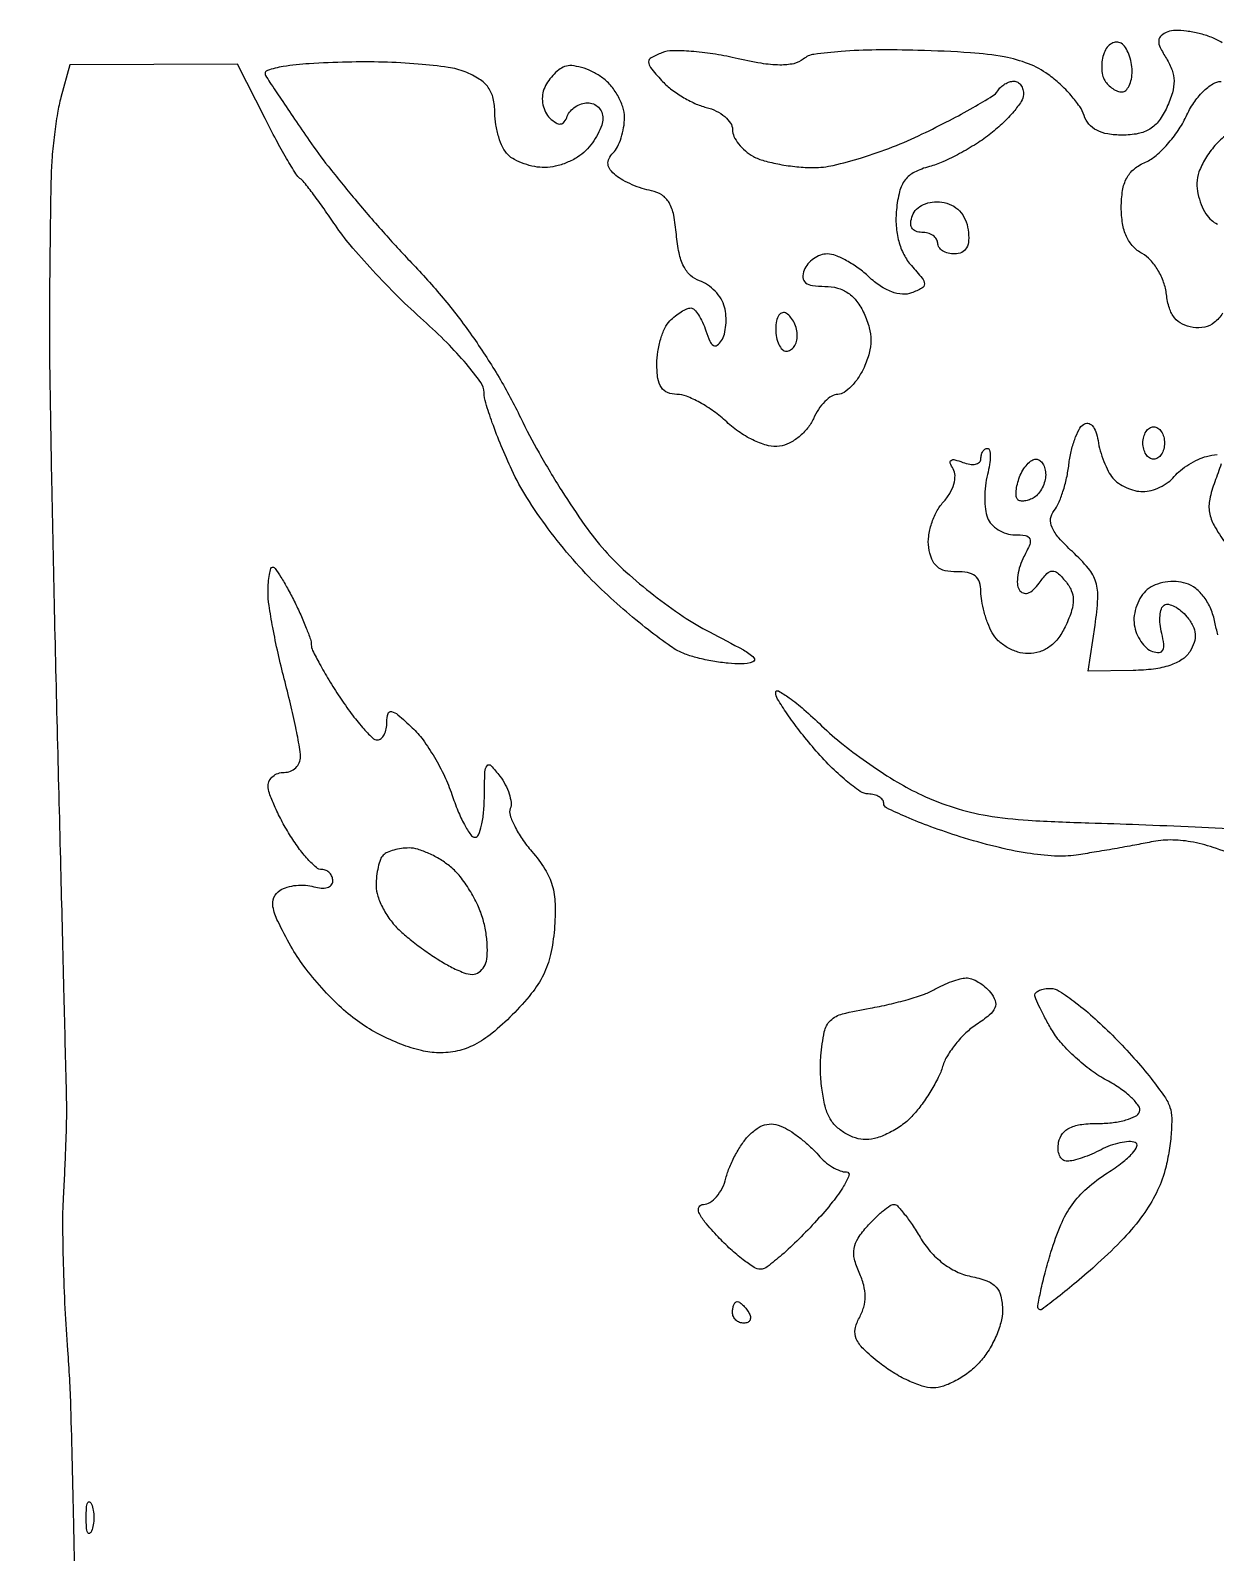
# Model space of a CAD drawing. Extents: x 0 to 102, y 0 to 135.
# Drawn here: x 0 to 9.28, y 97.69 to 109.62 of the extents above; entities that cross this region are included whole.
import ezdxf

# ---------------------------------------------------------------- set-up
doc = ezdxf.new("R2010")
doc.units = 0
doc.header["$MEASUREMENT"] = 0

msp = doc.modelspace()

# ---------------------------------------------------------------- linework, layer by layer
for points in [[(9.335603, 109.520109, 0.046445), (9.249111, 109.562547, 0.030245), (9.154167, 109.592213, 0.029814), (9.055881, 109.610379, 0.031217), (8.968125, 109.615717, 0.091439), (8.908795, 109.604673, 0.08073), (8.856926, 109.574455, 0.210057), (8.837851, 109.536722, 0.129052), (8.848838, 109.48326, 0.024719), (8.89752, 109.395988, -0.05147), (8.942427, 109.304291, -0.085911), (8.957868, 109.219986, -0.076281), (8.944742, 109.128513, -0.033198), (8.901249, 109.013368, -0.05188), (8.840437, 108.909862, -0.094844), (8.768829, 108.843577, -0.092417), (8.676459, 108.80739, -0.047303), (8.552115, 108.7956, -0.041585), (8.43917, 108.80501, -0.077525), (8.352246, 108.83391, -0.096382), (8.290834, 108.882354, -0.101193), (8.25335, 108.94952, 0.074706), (8.218634, 109.020216, 0.028201), (8.150757, 109.107316, 0.027176), (8.065013, 109.195263, 0.02978), (7.972699, 109.270557, 0.06391), (7.817469, 109.354758, 0.046507), (7.628309, 109.408419, 0.030133), (7.363797, 109.441178, 0.008677), (6.951829, 109.459985, 0.009674), (6.624564, 109.462903, 0.016373), (6.350698, 109.451071, 0.014905), (6.137162, 109.42841, 0.140205), (6.053549, 109.391658, -0.121481), (5.978954, 109.355538, -0.05587), (5.870799, 109.344954, -0.0385), (5.722503, 109.358493, -0.014713), (5.519085, 109.399184, 0.018342), (5.345473, 109.432604, 0.020235), (5.17547, 109.451902, 0.020099), (5.029983, 109.456614, 0.089889), (4.946499, 109.440808, 0.030289), (4.862069, 109.402396, 0.274295), (4.841807, 109.369188, 0.176302), (4.857262, 109.325018, 0.012489), (4.943811, 109.224445, 0.044671), (5.014129, 109.159466, 0.028336), (5.106263, 109.096432, 0.028382), (5.204585, 109.044417, 0.04602), (5.293726, 109.013097, -0.052822), (5.372239, 108.984308, -0.061491), (5.438701, 108.940781, -0.071549), (5.483831, 108.889872, -0.146647), (5.499, 108.839265, 0.110355), (5.510892, 108.78604, 0.055698), (5.547069, 108.727157, 0.051367), (5.600048, 108.671954, 0.053026), (5.662638, 108.629377, 0.055183), (5.746708, 108.595687, 0.021731), (5.868387, 108.567526, 0.021193), (6.003731, 108.548232, 0.02481), (6.133269, 108.5418, 0.05618), (6.288522, 108.5593, 0.018704), (6.509871, 108.618631, 0.01827), (6.753271, 108.703589, 0.019257), (6.985502, 108.804765, 0.007313), (7.197763, 108.910991, 0.01019), (7.384273, 109.012643, 0.006956), (7.536381, 109.102442, 0.118046), (7.577364, 109.143165, -0.067459), (7.601098, 109.172022, -0.052332), (7.633675, 109.196441, -0.053442), (7.669691, 109.21304, -0.081453), (7.703593, 109.2186, -0.134091), (7.733577, 109.210412, -0.105689), (7.75844, 109.187536, -0.091543), (7.774321, 109.153257, -0.074011), (7.778519, 109.11285, -0.136276), (7.761159, 109.059595, -0.028245), (7.701573, 108.979976, -0.027735), (7.61946, 108.892609, -0.02306), (7.523146, 108.809013, -0.025099), (7.410261, 108.728674, -0.018616), (7.278216, 108.65111, -0.018917), (7.147771, 108.587121, -0.039761), (7.041377, 108.549636, 0.051789), (6.924627, 108.505324, 0.113757), (6.851548, 108.444668, 0.102166), (6.807783, 108.353569, 0.036717), (6.7832, 108.21106, 0.041766), (6.78143, 108.08416, 0.048221), (6.801402, 107.964887, 0.051874), (6.841742, 107.859613, 0.066592), (6.900465, 107.77425, -0.012622), (6.986058, 107.674734, -0.170988), (7.002087, 107.630325, -0.276544), (6.982551, 107.597129, -0.033228), (6.902111, 107.559961, -0.11211), (6.83005, 107.549576, -0.069635), (6.746287, 107.568238, -0.058385), (6.656794, 107.61425, -0.040686), (6.567893, 107.685097, 0.031256), (6.484762, 107.753945, 0.030935), (6.393418, 107.812153, 0.032498), (6.307297, 107.852754, 0.094167), (6.242849, 107.865, 0.08607), (6.188156, 107.855515, 0.066302), (6.134227, 107.827723, 0.065987), (6.089206, 107.786611, 0.083334), (6.060606, 107.7381, 0.101644), (6.050963, 107.679763, 0.220317), (6.071183, 107.640202, 0.134397), (6.125142, 107.617552, 0.032567), (6.222569, 107.6112, -0.066669), (6.321533, 107.597945, -0.084433), (6.405095, 107.55914, -0.080523), (6.473965, 107.493167, -0.054718), (6.529593, 107.3997, -0.039924), (6.570287, 107.287425, -0.067079), (6.583659, 107.1882, -0.067079), (6.570287, 107.088975, -0.039924), (6.529593, 106.9767, -0.039499), (6.484697, 106.895769, -0.046133), (6.429618, 106.827328, -0.052133), (6.373065, 106.780004, -0.149247), (6.324575, 106.7652, 0.139834), (6.276929, 106.751609, 0.05629), (6.223307, 106.709285, 0.049841), (6.172402, 106.647674, 0.044405), (6.132411, 106.57485, -0.066147), (6.087052, 106.500121, -0.052038), (6.020272, 106.432835, -0.053346), (5.943343, 106.382588, -0.082781), (5.867931, 106.358695, -0.097665), (5.780021, 106.363366, -0.045778), (5.672156, 106.401434, -0.041548), (5.558902, 106.465353, -0.037652), (5.453728, 106.549045, 0.030155), (5.352907, 106.631769, 0.030214), (5.242932, 106.701705, 0.031687), (5.139836, 106.750575, 0.095111), (5.063646, 106.7652, -0.093762), (4.990501, 106.779038, -0.1542), (4.941954, 106.818292, -0.110814), (4.914902, 106.889271, -0.035866), (4.9068, 107.00208, -0.038105), (4.91429, 107.100218, -0.034792), (4.936622, 107.199198, -0.036597), (4.969321, 107.284869, -0.087124), (5.00832, 107.34048, -0.02772), (5.051739, 107.379334, -0.02973), (5.098225, 107.412179, -0.031107), (5.141201, 107.435293, -0.108238), (5.171819, 107.442, -0.204342), (5.199492, 107.430198, -0.045146), (5.232409, 107.389014, -0.039956), (5.26459, 107.33069, -0.029257), (5.291048, 107.261622, 0.026248), (5.321035, 107.181909, 0.152862), (5.350118, 107.14846, 0.310819), (5.380366, 107.150002, 0.09114), (5.41328, 107.186387, 0.07581), (5.435238, 107.238001, 0.040006), (5.44711, 107.306773, 0.038657), (5.448123, 107.380717, 0.048087), (5.437196, 107.448563, 0.073847), (5.410013, 107.512288, 0.052517), (5.362602, 107.573938, 0.052485), (5.303345, 107.624401, 0.073434), (5.240925, 107.654857, -0.112991), (5.170444, 107.696377, -0.087446), (5.117143, 107.76812, -0.064911), (5.080463, 107.873531, -0.030551), (5.059709, 108.016505, 0.027026), (5.038649, 108.169146, 0.081638), (5.002365, 108.267307, 0.119331), (4.945931, 108.327339, 0.099775), (4.8645, 108.35985, -0.032939), (4.791719, 108.378188, -0.023375), (4.712885, 108.407808, -0.023707), (4.639974, 108.443348, -0.045363), (4.585965, 108.479638, -0.057695), (4.541753, 108.524938, -0.135588), (4.524002, 108.568314, -0.150399), (4.53187, 108.61164, -0.07695), (4.564815, 108.656655, 0.082263), (4.598666, 108.703947, 0.037487), (4.627096, 108.774684, 0.03581), (4.646496, 108.855492, 0.04103), (4.653, 108.934623, 0.079629), (4.639882, 109.016471, 0.049681), (4.600445, 109.105468, 0.048477), (4.54254, 109.18774, 0.062486), (4.474088, 109.249721, 0.040989), (4.397453, 109.294528, 0.042138), (4.315228, 109.325752, 0.045783), (4.239602, 109.340077, 0.116043), (4.184529, 109.332577, 0.073699), (4.138388, 109.306552, 0.042035), (4.091223, 109.263079, 0.040924), (4.050174, 109.210218, 0.053067), (4.022268, 109.155612, 0.078377), (4.009851, 109.097348, 0.064002), (4.014587, 109.033709, 0.065211), (4.035003, 108.974562, 0.089303), (4.068602, 108.929503, 0.044229), (4.116708, 108.891895, 0.171204), (4.152976, 108.883172, 0.212006), (4.181786, 108.899703, 0.070265), (4.205325, 108.94365, -0.090441), (4.22911, 108.984075, -0.067745), (4.267916, 109.018336, -0.06659), (4.315236, 109.041488, -0.080683), (4.36395, 109.0494, -0.099897), (4.409688, 109.04017, -0.098143), (4.448594, 109.013898, -0.09774), (4.474654, 108.974668, -0.098186), (4.4838, 108.928543, -0.083576), (4.474408, 108.872749, -0.037263), (4.444748, 108.804136, -0.035542), (4.401732, 108.734533, -0.040215), (4.350857, 108.674743, -0.059384), (4.286167, 108.623831, -0.039025), (4.201583, 108.580852, -0.039011), (4.111295, 108.551518, -0.059107), (4.029377, 108.5418, -0.046841), (3.949742, 108.549277, -0.037379), (3.866401, 108.571621, -0.038623), (3.791796, 108.604392, -0.07371), (3.73932, 108.64332, -0.084448), (3.700337, 108.698284, -0.037108), (3.667622, 108.781587, -0.035362), (3.645289, 108.877246, -0.039685), (3.6378, 108.971456, 0.057119), (3.624922, 109.083813, 0.100464), (3.586228, 109.168523, 0.094452), (3.515606, 109.234805, 0.046011), (3.40515, 109.291388, 0.061338), (3.272491, 109.326526, 0.013479), (3.037701, 109.352327, 0.013832), (2.762774, 109.367418, 0.012901), (2.480959, 109.367803, 0.008694), (2.183726, 109.355365, 0.025589), (1.980362, 109.332827, 0.03812), (1.856247, 109.30275, 0.481549), (1.841543, 109.263602, 0.011826), (1.875935, 109.208978, 0.001125), (1.963427, 109.077689, 0.001436), (2.068556, 108.92167, 0.001131), (2.183269, 108.7533, 0.017195), (2.331037, 108.552629, 0.007252), (2.542527, 108.293023, 0.007165), (2.776724, 108.021895, 0.009278), (2.999603, 107.7804, -0.019028), (3.246754, 107.501901, -0.019072), (3.471817, 107.205627, -0.019337), (3.670632, 106.897377, -0.021026), (3.839167, 106.583013, 0.016412), (3.984219, 106.306352, 0.012177), (4.161714, 106.010291, 0.012338), (4.343122, 105.738819, 0.027012), (4.497904, 105.542556, 0.029579), (4.664748, 105.374214, 0.017497), (4.881922, 105.192868, 0.017474), (5.11217, 105.026466, 0.028552), (5.319456, 104.903962, -0.004714), (5.5846, 104.763859, -0.073193), (5.666821, 104.702429, -0.562415), (5.658584, 104.669007, -0.071771), (5.567957, 104.654269, -0.029845), (5.465514, 104.65855, -0.017922), (5.344895, 104.675212, -0.017918), (5.225686, 104.70049, -0.029644), (5.127561, 104.731279, -0.061768), (5.016548, 104.790022, -0.013172), (4.840603, 104.920044, -0.013584), (4.643494, 105.082702, -0.012556), (4.450147, 105.260029, -0.022463), (4.25042, 105.470776, -0.018416), (4.05608, 105.712671, -0.018902), (3.888305, 105.95676, -0.032646), (3.77042, 106.173, -0.010444), (3.687826, 106.361504, -0.012351), (3.617933, 106.54312, -0.011244), (3.566443, 106.698403, -0.073091), (3.554026, 106.779583, 0.156587), (3.528605, 106.857203, 0.018158), (3.414439, 107.003256, 0.020422), (3.261282, 107.170784, 0.015342), (3.079996, 107.342626, -0.013202), (2.88282, 107.527935, -0.010792), (2.681662, 107.736038, -0.010943), (2.504856, 107.935618, -0.027985), (2.388463, 108.089643, 0.005941), (2.300555, 108.217299, 0.007765), (2.217004, 108.331781, 0.005944), (2.144682, 108.425376, 0.069407), (2.111362, 108.4572, -0.09873), (2.079086, 108.491837, -0.006162), (2.00665, 108.612409, -0.008913), (1.924127, 108.759652, -0.006486), (1.837427, 108.926171), (1.622264, 109.352843), (0.965296, 109.349171), (0.308329, 109.3455), (0.23915, 109.0917, 0.025064), (0.211942, 108.967698, 0.010885), (0.187698, 108.800623, 0.01074), (0.169575, 108.621536, 0.014046), (0.16114, 108.4572, 0.002184), (0.157476, 108.2626, 0.000724), (0.153761, 107.977095, 0.00072), (0.150557, 107.660629, 0.000819), (0.148421, 107.3574, 0.005292), (0.150625, 106.931726, 0.000798), (0.165425, 106.079147, 0.000895), (0.186311, 105.072517, 0.000774), (0.211768, 104.0157, -0.000096), (0.237728, 102.995404, -0.000143), (0.26005, 102.101361, -0.000062), (0.278823, 101.3369, -0.002899), (0.281717, 101.1816, -0.009374), (0.281056, 101.069893, -0.002633), (0.275836, 100.895546, -0.002654), (0.267849, 100.698454, -0.002794), (0.257886, 100.5048, 0.015084), (0.251689, 100.273809, 0.005784), (0.256481, 99.952521, 0.005721), (0.269716, 99.603706, 0.007004), (0.290379, 99.2781, -0.012147), (0.314274, 98.828443, -0.001872), (0.336669, 97.934756, -0.002089), (0.354741, 96.88003, -0.001813)], [(9.33845, 107.401127, -0.087894), (9.272801, 107.327379, -0.115735), (9.197746, 107.29226, -0.087429), (9.106486, 107.289267, -0.079972), (9.023211, 107.315139, -0.108555), (8.962038, 107.364314, -0.093712), (8.921261, 107.44066, -0.047316), (8.898528, 107.547783, 0.057752), (8.876174, 107.643281, 0.047786), (8.831569, 107.737831, 0.049736), (8.772782, 107.817501, 0.086291), (8.708178, 107.868009, -0.085083), (8.636524, 107.923753, -0.078669), (8.585201, 108.001599, -0.066667), (8.554646, 108.102982, -0.039917), (8.5446, 108.228615, -0.03795), (8.554797, 108.362768, -0.084858), (8.586962, 108.459494, -0.099546), (8.645391, 108.530464, -0.067637), (8.73495, 108.585189, 0.073284), (8.817011, 108.636608, 0.034443), (8.906662, 108.724397, 0.033196), (8.989616, 108.831138, 0.039855), (9.0522, 108.941819, -0.03984), (9.112226, 109.047983, -0.047828), (9.185219, 109.136457, -0.054692), (9.26061, 109.196941, -0.139515), (9.32715, 109.216769, 0.085611)], [(9.36945, 108.800939, 0.043569), (9.278332, 108.7137, 0.043231), (9.203446, 108.611776, 0.046558), (9.153174, 108.50881, 0.090533), (9.1368, 108.419119, 0.051262), (9.145185, 108.337544, 0.042324), (9.170151, 108.253721, 0.044049), (9.206818, 108.180101, 0.082166), (9.250334, 108.129893, 0.050768), (9.29789, 108.097964, 0.066538)], [(9.301665, 104.882003, -0.019244), (9.278103, 104.980035, 0.050821), (9.245604, 105.085486, 0.059687), (9.193693, 105.176207, 0.065766), (9.127191, 105.244746, 0.090699), (9.051616, 105.284885, 0.064635), (8.973896, 105.298887, 0.052527), (8.889327, 105.294162, 0.053824), (8.809999, 105.272352, 0.079384), (8.747958, 105.235642, 0.077426), (8.701259, 105.182776, 0.053843), (8.665731, 105.111318, 0.053407), (8.646013, 105.033157, 0.072066), (8.646267, 104.96033, 0.059137), (8.664735, 104.892416, 0.054772), (8.69892, 104.828797, 0.058639), (8.742832, 104.778697, 0.104241), (8.790079, 104.75125, 0.090607), (8.841712, 104.744089, 0.271425), (8.870511, 104.76267, 0.152539), (8.878184, 104.808753, 0.029514), (8.861471, 104.892589, -0.037908), (8.848349, 104.964703, -0.048436), (8.847848, 105.032203, -0.056722), (8.85889, 105.085929, -0.177118), (8.881356, 105.114484, -0.188473), (8.915099, 105.120659, -0.071336), (8.961165, 105.104674, -0.057653), (9.011654, 105.07075, -0.042846), (9.058858, 105.022877, -0.053568), (9.105227, 104.952974, -0.100387), (9.123805, 104.888015, -0.102701), (9.115422, 104.821964, -0.05799), (9.080399, 104.748859, -0.109555), (9.019405, 104.687308, -0.063129), (8.924826, 104.642132, -0.049275), (8.797817, 104.613591, -0.026903), (8.638349, 104.602604), (8.285188, 104.597309), (8.339259, 104.957885, 0.022635), (8.360953, 105.16656, 0.089686), (8.345507, 105.294052, 0.099706), (8.287341, 105.400978, 0.031615), (8.16164, 105.533186, -0.023209), (8.055891, 105.64073, -0.077474), (8.002138, 105.723509, -0.133542), (7.991324, 105.792369, -0.145338), (8.017561, 105.854705, 0.069066), (8.05327, 105.91306, 0.024581), (8.087974, 106.004683, 0.023843), (8.116663, 106.110299, 0.025899), (8.134231, 106.2153, -0.027644), (8.151603, 106.31695, -0.030638), (8.179694, 106.412547, -0.032145), (8.213516, 106.490084, -0.118053), (8.248194, 106.53038, -0.200395), (8.283398, 106.538609, -0.169666), (8.317134, 106.520089, -0.099531), (8.344962, 106.473047, -0.04542), (8.362356, 106.40348, 0.031228), (8.379922, 106.323681, 0.02428), (8.408531, 106.239514, 0.024839), (8.443051, 106.163419, 0.053063), (8.478465, 106.10955, 0.07046), (8.522589, 106.069057, 0.044906), (8.583421, 106.034864, 0.044349), (8.650576, 106.011585, 0.061338), (8.7138, 106.0038, 0.067144), (8.777814, 106.012435, 0.044516), (8.847374, 106.038391, 0.044312), (8.91169, 106.076481, 0.063792), (8.960013, 106.121558, -0.049536), (9.008686, 106.16962, -0.030132), (9.074554, 106.216628, -0.030004), (9.146228, 106.255747, -0.045992), (9.212701, 106.279838, -0.043955), (9.296327, 106.294014, -0.348227)], [(9.326621, 106.220998, -0.011044), (9.276874, 106.079842, 0.038725), (9.237366, 105.944247, 0.093791), (9.235385, 105.840359, 0.086368), (9.271711, 105.737758, 0.02941), (9.357507, 105.604312, -0.012853)], [(9.470182, 103.137625, 0.02115), (9.264524, 103.215967, 0.036885), (9.087738, 103.260719, 0.043486), (8.929012, 103.274608, 0.050898), (8.778664, 103.259318, -0.00484), (8.650549, 103.234231, -0.002617), (8.492409, 103.205706, -0.002606), (8.331056, 103.178338, -0.004108), (8.192263, 103.156711, -0.050499), (8.021963, 103.148964, -0.025259), (7.807336, 103.171791, -0.022008), (7.558652, 103.222325, -0.015308), (7.282813, 103.300181, -0.010345), (7.053064, 103.377953, -0.016246), (6.859478, 103.455179, -0.010408), (6.705923, 103.526139, -0.286769), (6.6834, 103.56218, 0.162017), (6.674157, 103.589956, 0.0963), (6.64806, 103.613609, 0.077681), (6.609104, 103.629587, 0.058615), (6.563092, 103.635, -0.152996), (6.499049, 103.655066, -0.022263), (6.389209, 103.738878, -0.023473), (6.264802, 103.853216, -0.018169), (6.140092, 103.988628, -0.011264), (6.024156, 104.130417, -0.015241), (5.926316, 104.26393, -0.012181), (5.851924, 104.378079, -0.139191), (5.8374, 104.429242, -0.571073), (5.859125, 104.44206, -0.03015), (5.943018, 104.388877, -0.023631), (6.058905, 104.296586, -0.011801), (6.19695, 104.169679, 0.024706), (6.36533, 104.022715, 0.015577), (6.575138, 103.867468, 0.015636), (6.791504, 103.727372, 0.027558), (6.9795, 103.627522, 0.031668), (7.236218, 103.528002, 0.035309), (7.494346, 103.465948, 0.02612), (7.816382, 103.429368, 0.008694), (8.2908, 103.408724, -0.003264), (8.681653, 103.395966, -0.002277), (9.12242, 103.376686, -0.002297), (9.544943, 103.35433, -0.004764)]]:
    msp.add_lwpolyline(points, format="xyb")
for points in [[(8.544002, 109.515069, 0.144093), (8.507696, 109.525014, 0.123952), (8.469379, 109.514595, 0.101735), (8.434794, 109.484571, 0.071796), (8.409606, 109.439513, 0.053435), (8.394834, 109.383903, 0.044691), (8.390953, 109.322923, 0.046647), (8.397769, 109.265918, 0.085545), (8.415196, 109.222651, 0.058255), (8.442059, 109.188741, 0.050381), (8.477276, 109.160041, 0.052973), (8.515102, 109.14048, 0.093122), (8.549593, 109.134, 0.195937), (8.580002, 109.146392, 0.086576), (8.605815, 109.182236, 0.066471), (8.623341, 109.235358, 0.046513), (8.6292, 109.298207, 0.047195), (8.622888, 109.364926, 0.046458), (8.604173, 109.429646, 0.050378), (8.576678, 109.483108, 0.110835)], [(7.138318, 108.271323, -0.079633), (7.214704, 108.247639, -0.087208), (7.277189, 108.201739, -0.084941), (7.321463, 108.136153, -0.070926), (7.344934, 108.05535, -0.046348), (7.349022, 107.971038, -0.116249), (7.33237, 107.912163, -0.157322), (7.295324, 107.87754, -0.110326), (7.239184, 107.865, -0.061846), (7.188411, 107.871304, -0.080222), (7.145405, 107.889851, -0.097811), (7.11662, 107.917335, -0.154594), (7.1064, 107.9496, 0.145266), (7.096825, 107.981862, 0.099317), (7.069903, 108.009349, 0.083434), (7.02965, 108.027874, 0.066306), (6.982155, 108.0342, -0.093716), (6.934024, 108.043301, -0.172947), (6.904351, 108.069132, -0.152296), (6.895504, 108.110693, -0.068578), (6.908323, 108.165573, -0.110539), (6.94131, 108.215205, -0.083456), (6.995596, 108.252145, -0.075844), (7.064149, 108.271826, -0.067576)], [(5.922, 107.3997, 0.202618), (5.890011, 107.404658, 0.181468), (5.862251, 107.385458, 0.104212), (5.843452, 107.340869, 0.047867), (5.8374, 107.277793, 0.0466), (5.843627, 107.211122, 0.066561), (5.862251, 107.154769, 0.086673), (5.889684, 107.116749, 0.195654), (5.922, 107.1036, 0.142666), (5.954261, 107.112996, 0.09965), (5.981749, 107.13941, 0.08433), (6.000267, 107.178909, 0.067639), (6.0066, 107.225507, 0.061875), (6.000325, 107.276017, 0.051278), (5.981749, 107.326963, 0.053305), (5.954388, 107.370738, 0.08825)], [(8.7984, 106.5114, -0.148195), (8.830663, 106.501623, -0.098894), (8.858149, 106.474123, -0.082425), (8.876681, 106.433014, -0.064853), (8.883, 106.3845, -0.064853), (8.876681, 106.335986, -0.082425), (8.858149, 106.294877, -0.098894), (8.830663, 106.267377, -0.148195), (8.7984, 106.2576, -0.148195), (8.766137, 106.267377, -0.098894), (8.738651, 106.294877, -0.082425), (8.720119, 106.335986, -0.064853), (8.7138, 106.3845, -0.064853), (8.720119, 106.433014, -0.082425), (8.738651, 106.474123, -0.098894), (8.766137, 106.501623, -0.148195)], [(7.496271, 106.3422, -0.355971), (7.512763, 106.328755, -0.050666), (7.517525, 106.282047, -0.03921), (7.512358, 106.215948, -0.022382), (7.496347, 106.137423, 0.033755), (7.48044, 106.049217, 0.027653), (7.475111, 105.953547, 0.028497), (7.480145, 105.864738, 0.063286), (7.496227, 105.799023, 0.095305), (7.528004, 105.747934, 0.066846), (7.580358, 105.704652, 0.064546), (7.644435, 105.675387, 0.075017), (7.710628, 105.6654, -0.038596), (7.795065, 105.658872, -0.260586), (7.826907, 105.633948, -0.201055), (7.826908, 105.588278, -0.02365), (7.782264, 105.494452, 0.042302), (7.751281, 105.422544, 0.044963), (7.733611, 105.347895, 0.04951), (7.730709, 105.281417, 0.125211), (7.745109, 105.235589, 0.154012), (7.775066, 105.209757, 0.183297), (7.812134, 105.208147, 0.112599), (7.85519, 105.234156, 0.042966), (7.901523, 105.287277, -0.027563), (7.962413, 105.361584, -0.191992), (8.003896, 105.381614, -0.207417), (8.04584, 105.366844, -0.032628), (8.107402, 105.301808, -0.067435), (8.152838, 105.229022, -0.103966), (8.168699, 105.156805, -0.081024), (8.155597, 105.071658, -0.028295), (8.110521, 104.955769, -0.051108), (8.054544, 104.860155, -0.074422), (7.985932, 104.790847, -0.082007), (7.905545, 104.749177, -0.078808), (7.814897, 104.7348, -0.074544), (7.733831, 104.746953, -0.056903), (7.651492, 104.782869, -0.057516), (7.580329, 104.835841, -0.081328), (7.532377, 104.898438, -0.033792), (7.498828, 104.972794, -0.023071), (7.470526, 105.061104, -0.023312), (7.451067, 105.149199, -0.042722), (7.4448, 105.222406, 0.080306), (7.433193, 105.294205, 0.143796), (7.399426, 105.342915, 0.125382), (7.340837, 105.369752, 0.053887), (7.25445, 105.376017, -0.062913), (7.164554, 105.384165, -0.126097), (7.101307, 105.416047, -0.121956), (7.059878, 105.475285, -0.056782), (7.036152, 105.566627, -0.068714), (7.035848, 105.653672, -0.044463), (7.058122, 105.752076, -0.044061), (7.097898, 105.846279, -0.062072), (7.150189, 105.920846, 0.050055), (7.200949, 105.98966, 0.06183), (7.232835, 106.062624, 0.07265), (7.242558, 106.129933, 0.138879), (7.227709, 106.182046, -0.047576), (7.205422, 106.2272, -0.351367), (7.212303, 106.248508, -0.21567), (7.240821, 106.253046, -0.024851), (7.304022, 106.232332, 0.049884), (7.357954, 106.217596, 0.090961), (7.403446, 106.21825, 0.140568), (7.433269, 106.233591, 0.206976), (7.4448, 106.260255, -0.060931), (7.448633, 106.291591, -0.079521), (7.45992, 106.318129, -0.097422), (7.47664, 106.335895, -0.156636)], [(7.876851, 106.2576, -0.15858), (7.905666, 106.248225, -0.097032), (7.930208, 106.22179, -0.078855), (7.946778, 106.182312, -0.060079), (7.9524, 106.135693, -0.065593), (7.945711, 106.084926, -0.052022), (7.925895, 106.033215, -0.053441), (7.896706, 105.988338, -0.083634), (7.862171, 105.958021, -0.047325), (7.82479, 105.939548, -0.058192), (7.78709, 105.929995, -0.069086), (7.754682, 105.930191, -0.16174), (7.73328, 105.94092, -0.17442), (7.721913, 105.965063, -0.044304), (7.721644, 106.009059, -0.039766), (7.73038, 106.062538, -0.031258), (7.74796, 106.118591, -0.044155), (7.773957, 106.171775, -0.051229), (7.807826, 106.216766, -0.058646), (7.844056, 106.247656, -0.14828)], [(1.897304, 105.4116, -0.246224), (1.916717, 105.401423, -0.009983), (1.961899, 105.333228, -0.015481), (2.012883, 105.247048, -0.01013), (2.066504, 105.144802, -0.010084), (2.117466, 105.03727, -0.012375), (2.160503, 104.93481, -0.010868), (2.192448, 104.847614, -0.082546), (2.1996, 104.804588, 0.115272), (2.210035, 104.759926, 0.00965), (2.265031, 104.653866, 0.012446), (2.33703, 104.528857, 0.009291), (2.422342, 104.394586, 0.014123), (2.513009, 104.265645, 0.020103), (2.601203, 104.156872, 0.016605), (2.678794, 104.074364, 0.19826), (2.718442, 104.058, 0.185605), (2.746448, 104.068767, 0.089959), (2.770251, 104.099609, 0.069803), (2.786386, 104.145444, 0.049816), (2.7918, 104.199647, -0.069486), (2.80091, 104.264882, -0.398514), (2.828257, 104.281085, -0.123387), (2.878818, 104.255457, -0.009881), (2.990728, 104.154411, -0.047054), (3.074933, 104.058899, -0.023362), (3.163743, 103.923882, -0.022957), (3.243432, 103.77419, -0.031139), (3.300369, 103.632064, 0.017886), (3.347949, 103.503535, 0.02657), (3.399434, 103.395142, 0.024752), (3.448464, 103.31446, 0.248759), (3.482141, 103.2966, 0.307634), (3.509904, 103.315468, 0.037169), (3.533117, 103.389792, 0.033889), (3.549722, 103.492257, 0.021109), (3.555891, 103.61385, -0.005766), (3.559786, 103.808485, -0.154557), (3.576755, 103.856726, -0.467199), (3.60691, 103.858288, -0.025017), (3.67698, 103.774827, -0.041217), (3.719548, 103.707824, -0.043284), (3.749748, 103.635811, -0.047352), (3.764299, 103.569475, -0.121436), (3.758438, 103.521027, 0.17179), (3.757283, 103.46808, 0.036878), (3.792926, 103.381902, 0.034478), (3.851475, 103.28307, 0.026973), (3.927715, 103.184364, -0.037451), (4.030135, 103.045866, -0.070336), (4.086965, 102.919098, -0.06414), (4.109359, 102.773775, -0.02653), (4.103728, 102.574556, -0.035121), (4.073538, 102.376834, -0.058957), (4.017655, 102.218611, -0.055179), (3.923454, 102.070844, -0.026911), (3.773881, 101.904241, -0.024492), (3.615818, 101.760948, -0.053203), (3.47905, 101.671118, -0.064671), (3.344814, 101.622774, -0.05672), (3.19647, 101.607411, -0.058679), (3.062553, 101.624557, -0.030474), (2.901603, 101.675315, -0.028907), (2.734421, 101.750822, -0.030576), (2.5803, 101.843868, -0.036235), (2.436026, 101.959757, -0.021872), (2.282049, 102.116062, -0.021851), (2.141948, 102.285651, -0.035447), (2.040176, 102.442386, -0.011846), (1.937374, 102.639202, -0.066857), (1.899717, 102.751279, -0.150279), (1.907671, 102.824844, -0.152183), (1.955576, 102.880796, -0.07086), (2.011239, 102.9056, -0.043648), (2.081785, 102.919202, -0.042922), (2.155463, 102.920487, -0.058397), (2.22075, 102.908268, 0.054941), (2.27743, 102.897255, 0.093383), (2.32531, 102.902257, 0.134479), (2.356838, 102.921921, 0.188633), (2.3688, 102.952499, 0.093985), (2.362263, 102.986968, 0.096613), (2.343583, 103.016274, 0.099041), (2.315711, 103.03589, 0.104332), (2.282957, 103.0428, -0.180438), (2.239754, 103.058915, -0.02799), (2.173085, 103.123567, -0.028169), (2.099946, 103.21246, -0.021158), (2.029473, 103.31775, -0.015476), (1.965274, 103.43077, -0.017536), (1.910984, 103.542997, -0.01697), (1.871715, 103.640872, -0.086371), (1.861516, 103.69845, -0.119363), (1.871157, 103.738784, -0.100995), (1.89857, 103.773136, -0.092456), (1.939657, 103.796203, -0.08198), (1.9881, 103.8042, 0.09571), (2.036536, 103.813557, 0.0971), (2.077723, 103.840264, 0.098688), (2.105297, 103.880124, 0.102469), (2.115, 103.926972, 0.045455), (2.108274, 104.00081, 0.005855), (2.077723, 104.156796, 0.006799), (2.03669, 104.341408, 0.005624), (1.9881, 104.536947, -0.008684), (1.939522, 104.73768, -0.008955), (1.898477, 104.93794, -0.008733), (1.869075, 105.112587, -0.037347), (1.8612, 105.217874, -0.017536), (1.863805, 105.292135, -0.028536), (1.871805, 105.354693, -0.028091), (1.883197, 105.401161, -0.329784)], [(2.965728, 103.212, 0.034672), (2.9058, 103.207839, 0.033382), (2.84624, 103.195433, 0.035223), (2.79536, 103.177289, 0.093383), (2.7636, 103.1556, 0.107517), (2.741845, 103.121748, 0.03133), (2.723768, 103.062113, 0.029915), (2.711354, 102.990607, 0.028025), (2.7072, 102.916547, 0.082108), (2.720836, 102.834072, 0.040843), (2.763115, 102.736619, 0.039105), (2.82471, 102.640344, 0.046211), (2.89755, 102.560519, 0.018523), (2.985059, 102.486553, 0.012097), (3.09106, 102.40755, 0.012172), (3.198287, 102.335453, 0.022683), (3.289009, 102.283237, 0.023091), (3.394387, 102.234817, 0.097153), (3.462423, 102.221673, 0.158504), (3.512316, 102.238054, 0.096696), (3.554804, 102.283995, 0.111457), (3.574767, 102.341978, 0.033918), (3.578669, 102.435353, 0.032093), (3.568871, 102.543677, 0.030078), (3.545212, 102.65228, 0.040763), (3.503633, 102.764054, 0.028821), (3.439954, 102.881951, 0.029238), (3.365453, 102.988248, 0.053049), (3.291194, 103.06395, 0.034981), (3.211671, 103.120613, 0.030571), (3.121446, 103.16851, 0.031805), (3.03429, 103.201647, 0.075074)], [(7.328691, 102.194227, -0.09681), (7.37216, 102.186942, -0.043952), (7.42439, 102.16191, -0.041311), (7.476569, 102.124868, -0.044568), (7.520521, 102.080599, -0.089882), (7.556615, 102.01659, -0.188904), (7.55441, 101.960446, -0.118423), (7.510604, 101.90263, -0.026658), (7.410396, 101.829053, 0.044622), (7.327027, 101.763109, 0.0332), (7.247344, 101.676888, 0.033913), (7.182649, 101.584685, 0.062442), (7.145393, 101.501104, -0.042014), (7.110624, 101.41369, -0.020854), (7.052942, 101.309162, -0.020537), (6.983722, 101.205111, -0.028283), (6.91273, 101.11815, -0.048516), (6.831765, 101.045306, -0.039604), (6.732762, 100.983715, -0.041107), (6.631565, 100.941503, -0.078415), (6.54473, 100.9278, -0.077064), (6.462925, 100.940484, -0.058924), (6.380329, 100.977901, -0.058765), (6.308509, 101.033695, -0.075528), (6.258483, 101.100582, -0.062861), (6.224744, 101.188655, -0.026017), (6.200827, 101.314195, -0.025241), (6.188884, 101.4531, -0.029666), (6.192057, 101.585146, -0.027994), (6.218249, 101.771945, -0.152807), (6.266453, 101.860487, -0.132101), (6.360274, 101.91251, -0.018943), (6.577116, 101.957762, 0.014695), (6.725463, 101.987407, 0.013982), (6.874317, 102.026143, 0.014077), (7.003861, 102.067739, 0.047161), (7.084716, 102.105125, -0.023367), (7.148603, 102.138436, -0.020938), (7.217675, 102.166992, -0.021468), (7.28187, 102.18736, -0.059405)], [(7.990761, 102.1122, -0.1471), (8.059095, 102.091652, -0.017474), (8.189421, 101.998777, -0.019661), (8.339618, 101.873949, -0.014949), (8.494381, 101.726079, -0.012755), (8.643828, 101.566546, -0.01461), (8.778102, 101.406493, -0.013811), (8.883691, 101.265032, -0.076713), (8.9257, 101.180339, -0.073877), (8.939224, 101.096453, -0.023142), (8.934896, 100.968883, -0.022561), (8.916774, 100.825018, -0.023157), (8.885864, 100.684635, -0.050998), (8.819085, 100.509848, -0.03961), (8.713299, 100.335757, -0.033537), (8.563304, 100.154851, -0.019798), (8.362127, 99.959032, -0.006875), (8.193838, 99.81186, -0.011357), (8.047263, 99.692822, -0.005082), (7.922367, 99.598029, -0.371972), (7.898631, 99.599769, -0.246864), (7.890649, 99.625449, -0.006848), (7.914118, 99.743407, -0.012561), (7.947941, 99.884544, -0.008109), (7.993841, 100.046263, -0.02758), (8.071447, 100.26025, -0.054307), (8.159917, 100.417833, -0.058175), (8.275819, 100.545715, -0.036585), (8.437156, 100.667133, 0.020655), (8.552164, 100.748082, 0.044133), (8.632111, 100.821496, 0.083398), (8.667479, 100.876271, 0.439391), (8.654492, 100.905269, 0.095703), (8.604167, 100.911896, 0.036902), (8.534059, 100.902469, 0.034855), (8.457483, 100.880687, 0.036164), (8.385652, 100.848687, -0.021066), (8.314134, 100.814204, -0.019777), (8.238463, 100.785063, -0.020195), (8.169344, 100.764613, -0.061898), (8.120959, 100.7586, -0.166018), (8.086609, 100.770328, -0.122345), (8.061485, 100.80209, -0.093489), (8.049789, 100.850021, -0.062023), (8.053816, 100.90665, -0.117159), (8.084663, 100.974243, -0.118263), (8.142527, 101.020461, -0.080285), (8.23441, 101.046715, -0.029531), (8.369489, 101.0547, 0.029823), (8.481447, 101.061384, 0.040143), (8.580942, 101.081501, 0.045293), (8.656232, 101.110726, 0.197786), (8.687081, 101.145937, 0.241889), (8.680433, 101.191241, 0.046564), (8.624409, 101.255969, 0.040245), (8.538131, 101.32629, 0.027358), (8.429996, 101.392394, -0.035695), (8.309608, 101.468774, -0.02546), (8.186196, 101.570139, -0.025845), (8.077919, 101.679464, -0.048873), (8.004784, 101.779511, -0.008797), (7.95232, 101.872004, -0.011649), (7.908039, 101.958091, -0.009115), (7.874292, 102.030989, -0.104205), (7.8678, 102.061803, -0.222607), (7.876837, 102.081095, -0.076568), (7.90392, 102.097396, -0.05823), (7.943677, 102.108512, -0.0391)], [(5.913683, 101.016851, -0.03041), (5.978719, 100.97678, -0.01819), (6.051071, 100.921849, -0.018179), (6.11937, 100.861692, -0.029913), (6.171967, 100.805519, 0.044819), (6.221978, 100.755197, 0.040422), (6.281836, 100.712634, 0.042746), (6.342116, 100.683376, 0.091865), (6.392715, 100.674, -0.522453), (6.41129, 100.647304, -0.049487), (6.369756, 100.562169, -0.031299), (6.283036, 100.439498, -0.015106), (6.157845, 100.2933, -0.012419), (6.018355, 100.147473, -0.017231), (5.88583, 100.024431, -0.013788), (5.771454, 99.930746, -0.16618), (5.718364, 99.9126, -0.142353), (5.668456, 99.927103, -0.02157), (5.582306, 99.987154, -0.022709), (5.484337, 100.069219, -0.017898), (5.385804, 100.1664, -0.015296), (5.283741, 100.281386, -0.067867), (5.235849, 100.357809, -0.233834), (5.237332, 100.40001, -0.275749), (5.271157, 100.4202, 0.14439), (5.322761, 100.435419, 0.07207), (5.374525, 100.48059, 0.062152), (5.41864, 100.547156, 0.053858), (5.447656, 100.625784, -0.037704), (5.477079, 100.714195, -0.025541), (5.523062, 100.809943, -0.025787), (5.57733, 100.898386, -0.045902), (5.631902, 100.964016, -0.052329), (5.701449, 101.020353, -0.098043), (5.768392, 101.047153, -0.104385), (5.837585, 101.045585, -0.065271)], [(6.762872, 100.4202, -0.210364), (6.791148, 100.407753, -0.017029), (6.845122, 100.344623, -0.020632), (6.906004, 100.261483, -0.014311), (6.9681, 100.162917, 0.046281), (7.048009, 100.052408, 0.049255), (7.145378, 99.961004, 0.051655), (7.253944, 99.894119, 0.06297), (7.36704, 99.856242, -0.038676), (7.491425, 99.821186, -0.118172), (7.563916, 99.772935, -0.132998), (7.601823, 99.700797, -0.0549), (7.614, 99.590228, -0.067896), (7.600746, 99.493072, -0.037108), (7.559966, 99.379721, -0.036193), (7.500466, 99.268675, -0.047522), (7.430053, 99.177803, -0.042323), (7.346702, 99.102908, -0.037429), (7.248557, 99.03964, -0.039329), (7.150955, 98.996153, -0.085942), (7.070503, 98.98242, -0.079107), (6.986094, 98.996066, -0.029743), (6.87446, 99.040348, -0.028565), (6.756487, 99.103914, -0.030889), (6.649714, 99.179032, -0.021989), (6.524747, 99.288376, -0.097858), (6.468925, 99.367753, -0.152423), (6.460172, 99.443327, -0.080922), (6.492682, 99.532745, 0.058934), (6.526916, 99.615445, 0.069425), (6.538406, 99.699342, 0.064397), (6.526691, 99.788169, 0.041969), (6.491795, 99.88569, -0.045423), (6.454592, 99.99196, -0.105539), (6.451598, 100.0759, -0.101103), (6.483233, 100.155996, -0.03949), (6.556189, 100.250656, -0.015992), (6.618839, 100.315585, -0.02107), (6.680194, 100.370397, -0.019085), (6.73377, 100.411028, -0.153865)], [(5.536307, 99.6588, -0.151918), (5.554135, 99.653255, -0.038439), (5.578014, 99.633949, -0.035638), (5.603143, 99.606583, -0.029505), (5.6259, 99.5742, -0.082592), (5.639141, 99.541874, -0.161196), (5.636509, 99.514451, -0.182303), (5.618621, 99.496223, -0.108972), (5.588593, 99.4896, -0.093332), (5.554393, 99.49604, -0.09642), (5.525318, 99.514451, -0.099167), (5.505858, 99.54192, -0.105053), (5.499, 99.5742, -0.042167), (5.501736, 99.606589, -0.061769), (5.509959, 99.633949, -0.081139), (5.522041, 99.652501, -0.210953)], [(0.479029, 98.07255, -0.057986), (0.492255, 98.024327, -0.037979), (0.496631, 97.9668, -0.037979), (0.492255, 97.909273, -0.057986), (0.479029, 97.86105, -0.174857), (0.463185, 97.843336, -0.447206), (0.448893, 97.848492, -0.078554), (0.438997, 97.891384, -0.017491), (0.436358, 97.9668, -0.017491), (0.438997, 98.042216, -0.078554), (0.448893, 98.085108, -0.447206), (0.463185, 98.090264, -0.174857)]]:
    msp.add_lwpolyline(points, format="xyb", close=True)

doc.saveas('drawing.dxf')
